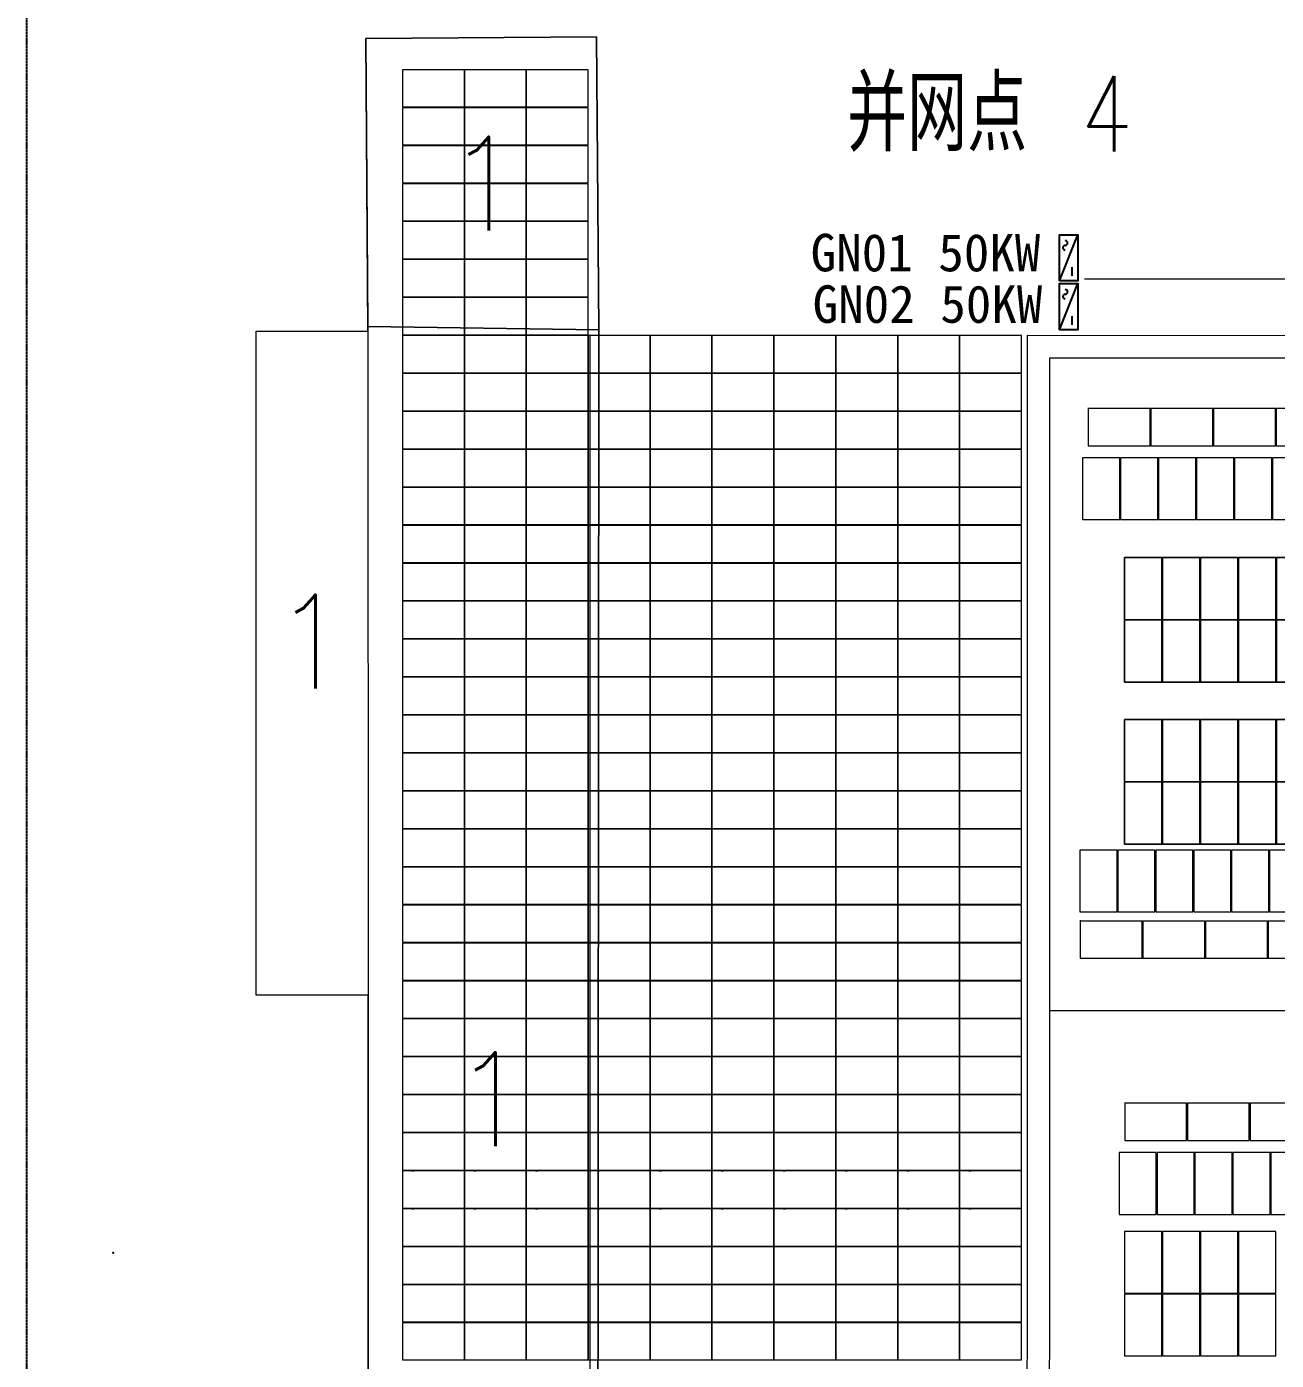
# Model space of a CAD drawing. Header units: millimetres. Extents: x 2511 to 152931, y 805 to 220503.
# Drawn here: x 2511 to 35822, y 72348 to 107894 of the extents above; entities that cross this region are included whole.
import ezdxf
from ezdxf.enums import TextEntityAlignment as Align

# ---------------------------------------------------------------- set-up
doc = ezdxf.new("R2010")
doc.units = ezdxf.units.MM
doc.linetypes.add('CENTERX2', pattern=[4, 2.5, -0.5, 0.5, -0.5])
for name, color, linetype in [('A-DOOR', 51, 'Continuous'), ('E_EQPT', 200, 'Continuous'), ('GCD', 1, 'Continuous'), ('JMD', 6, 'Continuous'), ('JMDOUT', 7, 'Continuous'), ('PUB_TEXT', 7, 'Continuous'), ('汇流箱逆变器', 7, 'Continuous'), ('组串 5.5kw', 7, 'Continuous')]:
    doc.layers.add(name, color=color, linetype=linetype)
doc.styles.add('_HZTXT', font='txt.shx', dxfattribs={"width": 0.8, "bigfont": 'hztxt.shx'})
doc.styles.add('HZ', font='romanS.shx', dxfattribs={"width": 0.8, "bigfont": 'hztxt.shx'})
doc.styles.add('系统图文字', font='tssdeng.shx', dxfattribs={"width": 0.5, "bigfont": 'hztxt.shx'})

# ---------------------------------------------------------------- blocks, each defined once
blk = doc.blocks.new('250W')
at = {"color": 3, "lineweight": 0, "transparency": 33554483}
blk.add_lwpolyline([(123216383, 155379085), (123216383, 155377435), (123217375, 155377435), (123217375, 155379085), (123216383, 155379085)], dxfattribs=at)
blk = doc.blocks.new('zuchuan')
at = {"layer": '组串 5.5kw', "color": 8, "lineweight": 0, "transparency": 33554470}
blk.add_lwpolyline([(123216383, 155379085), (123227495, 155379085), (123227495, 155375765), (123216383, 155375765)], close=True, dxfattribs=at)
at = {"color": 8, "lineweight": 0, "transparency": 33554470}
for p in [(0, 0), (1012, 0), (2024, 0), (3036, 0), (4048, 0), (5060, 0), (6072, 0), (7084, 0), (8096, 0), (9108, 0), (10120, 0), (0, -1670), (1012, -1670), (2024, -1670), (3036, -1670), (4048, -1670), (5060, -1670), (6072, -1670), (7084, -1670), (8096, -1670), (9108, -1670), (10120, -1670)]:
    blk.add_blockref('250W', p, dxfattribs=at)
blk = doc.blocks.new('huiliuxiang')
at = {"layer": 'E_EQPT'}
for p, q in [((3233230, -6063851), (3234480, -6064347)), ((3233366, -6064190), (3233601, -6064190))]:
    blk.add_line(p, q, dxfattribs=at)
blk.add_lwpolyline([(3233230, -6063851), (3234480, -6063851), (3234480, -6064347), (3233230, -6064347)], close=True, dxfattribs=at)
for centre, radius, start, end in [((3234128, -6064003), 63.2, 359.2131, 180.7869), ((3234255, -6064003), 63.6, 180.7812, 359.2188)]:
    blk.add_arc(centre, radius, start, end, dxfattribs=at)

msp = doc.modelspace()

# ---------------------------------------------------------------- linework, layer by layer
at = {"color": 7, "lineweight": 0}
for p, q in [((12777.18, 77397.61), (12834.07, 77397.61)), ((17727.18, 77397.61), (17784.07, 77397.61)), ((27627.18, 77397.61), (27684.07, 77397.61)), ((12777.18, 76385.61), (12834.07, 76385.61)), ((17727.18, 76385.61), (17784.07, 76385.61)), ((27627.18, 76385.61), (27684.07, 76385.61))]:
    msp.add_line(p, q, dxfattribs=at)
at = {"color": 7, "lineweight": 0, "transparency": 33554470}
for p, q in [((14427.18, 77397.61), (14484.07, 77397.61)), ((16077.18, 77397.61), (16134.07, 77397.61)), ((19377.18, 77397.61), (19434.07, 77397.61)), ((21027.18, 77397.61), (21084.07, 77397.61)), ((22677.18, 77397.61), (22734.07, 77397.61)), ((24327.18, 77397.61), (24384.07, 77397.61)), ((24327.18, 77397.61), (24384.07, 77397.61)), ((25977.18, 77397.61), (26034.07, 77397.61)), ((14427.18, 76385.61), (14484.07, 76385.61)), ((16077.18, 76385.61), (16134.07, 76385.61)), ((19377.18, 76385.61), (19434.07, 76385.61)), ((21027.18, 76385.61), (21084.07, 76385.61)), ((22677.18, 76385.61), (22734.07, 76385.61)), ((24327.18, 76385.61), (24384.07, 76385.61)), ((24327.18, 76385.61), (24384.07, 76385.61)), ((25977.18, 76385.61), (26034.07, 76385.61))]:
    msp.add_line(p, q, dxfattribs=at)
at = {"color": 3, "lineweight": 0, "transparency": 33554470}
for points in [[(14179.1, 106745.61), (12529.1, 106745.61), (12529.1, 105753.61), (14179.1, 105753.61), (14179.1, 106745.61)], [(15829.1, 106745.61), (14179.1, 106745.61), (14179.1, 105753.61), (15829.1, 105753.61), (15829.1, 106745.61)], [(17479.1, 106745.61), (15829.1, 106745.61), (15829.1, 105753.61), (17479.1, 105753.61), (17479.1, 106745.61)], [(14179.1, 105733.61), (12529.1, 105733.61), (12529.1, 104741.61), (14179.1, 104741.61), (14179.1, 105733.61)], [(15829.1, 105733.61), (14179.1, 105733.61), (14179.1, 104741.61), (15829.1, 104741.61), (15829.1, 105733.61)], [(17479.1, 105733.61), (15829.1, 105733.61), (15829.1, 104741.61), (17479.1, 104741.61), (17479.1, 105733.61)], [(14179.1, 104721.61), (12529.1, 104721.61), (12529.1, 103729.61), (14179.1, 103729.61), (14179.1, 104721.61)], [(15829.1, 104721.61), (14179.1, 104721.61), (14179.1, 103729.61), (15829.1, 103729.61), (15829.1, 104721.61)], [(17479.1, 104721.61), (15829.1, 104721.61), (15829.1, 103729.61), (17479.1, 103729.61), (17479.1, 104721.61)], [(14179.1, 103709.61), (12529.1, 103709.61), (12529.1, 102717.61), (14179.1, 102717.61), (14179.1, 103709.61)], [(15829.1, 103709.61), (14179.1, 103709.61), (14179.1, 102717.61), (15829.1, 102717.61), (15829.1, 103709.61)], [(17479.1, 103709.61), (15829.1, 103709.61), (15829.1, 102717.61), (17479.1, 102717.61), (17479.1, 103709.61)], [(14179.1, 102697.61), (12529.1, 102697.61), (12529.1, 101705.61), (14179.1, 101705.61), (14179.1, 102697.61)], [(15829.1, 102697.61), (14179.1, 102697.61), (14179.1, 101705.61), (15829.1, 101705.61), (15829.1, 102697.61)], [(17479.1, 102697.61), (15829.1, 102697.61), (15829.1, 101705.61), (17479.1, 101705.61), (17479.1, 102697.61)], [(14179.1, 101685.61), (12529.1, 101685.61), (12529.1, 100693.61), (14179.1, 100693.61), (14179.1, 101685.61)], [(15829.1, 101685.61), (14179.1, 101685.61), (14179.1, 100693.61), (15829.1, 100693.61), (15829.1, 101685.61)], [(17479.1, 101685.61), (15829.1, 101685.61), (15829.1, 100693.61), (17479.1, 100693.61), (17479.1, 101685.61)], [(14179.1, 100673.61), (12529.1, 100673.61), (12529.1, 99681.61), (14179.1, 99681.61), (14179.1, 100673.61)], [(15829.1, 100673.61), (14179.1, 100673.61), (14179.1, 99681.61), (15829.1, 99681.61), (15829.1, 100673.61)], [(17479.1, 100673.61), (15829.1, 100673.61), (15829.1, 99681.61), (17479.1, 99681.61), (17479.1, 100673.61)], [(14179.1, 99661.61), (12529.1, 99661.61), (12529.1, 98669.61), (14179.1, 98669.61), (14179.1, 99661.61)], [(15829.1, 99661.61), (14179.1, 99661.61), (14179.1, 98669.61), (15829.1, 98669.61), (15829.1, 99661.61)], [(17479.1, 99661.61), (15829.1, 99661.61), (15829.1, 98669.61), (17479.1, 98669.61), (17479.1, 99661.61)], [(19129.1, 99661.61), (17479.1, 99661.61), (17479.1, 98669.61), (19129.1, 98669.61), (19129.1, 99661.61)], [(20779.1, 99661.61), (19129.1, 99661.61), (19129.1, 98669.61), (20779.1, 98669.61), (20779.1, 99661.61)], [(22429.1, 99661.61), (20779.1, 99661.61), (20779.1, 98669.61), (22429.1, 98669.61), (22429.1, 99661.61)], [(24079.1, 99661.61), (22429.1, 99661.61), (22429.1, 98669.61), (24079.1, 98669.61), (24079.1, 99661.61)], [(25729.1, 99661.61), (24079.1, 99661.61), (24079.1, 98669.61), (25729.1, 98669.61), (25729.1, 99661.61)], [(27379.1, 99661.61), (25729.1, 99661.61), (25729.1, 98669.61), (27379.1, 98669.61), (27379.1, 99661.61)], [(29029.1, 99661.61), (27379.1, 99661.61), (27379.1, 98669.61), (29029.1, 98669.61), (29029.1, 99661.61)], [(14179.1, 98649.61), (12529.1, 98649.61), (12529.1, 97657.61), (14179.1, 97657.61), (14179.1, 98649.61)], [(15829.1, 98649.61), (14179.1, 98649.61), (14179.1, 97657.61), (15829.1, 97657.61), (15829.1, 98649.61)], [(17479.1, 98649.61), (15829.1, 98649.61), (15829.1, 97657.61), (17479.1, 97657.61), (17479.1, 98649.61)], [(19129.1, 98649.61), (17479.1, 98649.61), (17479.1, 97657.61), (19129.1, 97657.61), (19129.1, 98649.61)], [(20779.1, 98649.61), (19129.1, 98649.61), (19129.1, 97657.61), (20779.1, 97657.61), (20779.1, 98649.61)], [(22429.1, 98649.61), (20779.1, 98649.61), (20779.1, 97657.61), (22429.1, 97657.61), (22429.1, 98649.61)], [(24079.1, 98649.61), (22429.1, 98649.61), (22429.1, 97657.61), (24079.1, 97657.61), (24079.1, 98649.61)], [(25729.1, 98649.61), (24079.1, 98649.61), (24079.1, 97657.61), (25729.1, 97657.61), (25729.1, 98649.61)], [(27379.1, 98649.61), (25729.1, 98649.61), (25729.1, 97657.61), (27379.1, 97657.61), (27379.1, 98649.61)], [(29029.1, 98649.61), (27379.1, 98649.61), (27379.1, 97657.61), (29029.1, 97657.61), (29029.1, 98649.61)], [(14179.1, 97637.61), (12529.1, 97637.61), (12529.1, 96645.61), (14179.1, 96645.61), (14179.1, 97637.61)], [(15829.1, 97637.61), (14179.1, 97637.61), (14179.1, 96645.61), (15829.1, 96645.61), (15829.1, 97637.61)], [(17479.1, 97637.61), (15829.1, 97637.61), (15829.1, 96645.61), (17479.1, 96645.61), (17479.1, 97637.61)], [(19129.1, 97637.61), (17479.1, 97637.61), (17479.1, 96645.61), (19129.1, 96645.61), (19129.1, 97637.61)], [(20779.1, 97637.61), (19129.1, 97637.61), (19129.1, 96645.61), (20779.1, 96645.61), (20779.1, 97637.61)], [(22429.1, 97637.61), (20779.1, 97637.61), (20779.1, 96645.61), (22429.1, 96645.61), (22429.1, 97637.61)], [(24079.1, 97637.61), (22429.1, 97637.61), (22429.1, 96645.61), (24079.1, 96645.61), (24079.1, 97637.61)], [(25729.1, 97637.61), (24079.1, 97637.61), (24079.1, 96645.61), (25729.1, 96645.61), (25729.1, 97637.61)], [(27379.1, 97637.61), (25729.1, 97637.61), (25729.1, 96645.61), (27379.1, 96645.61), (27379.1, 97637.61)], [(29029.1, 97637.61), (27379.1, 97637.61), (27379.1, 96645.61), (29029.1, 96645.61), (29029.1, 97637.61)], [(30808.7, 96725.88), (32458.7, 96725.88), (32458.7, 97717.88), (30808.7, 97717.88), (30808.7, 96725.88)], [(32478.7, 96725.88), (34128.7, 96725.88), (34128.7, 97717.88), (32478.7, 97717.88), (32478.7, 96725.88)], [(34148.7, 96725.88), (35798.7, 96725.88), (35798.7, 97717.88), (34148.7, 97717.88), (34148.7, 96725.88)], [(35818.7, 96725.88), (37468.7, 96725.88), (37468.7, 97717.88), (35818.7, 97717.88), (35818.7, 96725.88)], [(14179.1, 96625.61), (12529.1, 96625.61), (12529.1, 95633.61), (14179.1, 95633.61), (14179.1, 96625.61)], [(15829.1, 96625.61), (14179.1, 96625.61), (14179.1, 95633.61), (15829.1, 95633.61), (15829.1, 96625.61)], [(17479.1, 96625.61), (15829.1, 96625.61), (15829.1, 95633.61), (17479.1, 95633.61), (17479.1, 96625.61)], [(19129.1, 96625.61), (17479.1, 96625.61), (17479.1, 95633.61), (19129.1, 95633.61), (19129.1, 96625.61)], [(20779.1, 96625.61), (19129.1, 96625.61), (19129.1, 95633.61), (20779.1, 95633.61), (20779.1, 96625.61)], [(22429.1, 96625.61), (20779.1, 96625.61), (20779.1, 95633.61), (22429.1, 95633.61), (22429.1, 96625.61)], [(24079.1, 96625.61), (22429.1, 96625.61), (22429.1, 95633.61), (24079.1, 95633.61), (24079.1, 96625.61)], [(25729.1, 96625.61), (24079.1, 96625.61), (24079.1, 95633.61), (25729.1, 95633.61), (25729.1, 96625.61)], [(27379.1, 96625.61), (25729.1, 96625.61), (25729.1, 95633.61), (27379.1, 95633.61), (27379.1, 96625.61)], [(29029.1, 96625.61), (27379.1, 96625.61), (27379.1, 95633.61), (29029.1, 95633.61), (29029.1, 96625.61)], [(30657.51, 96406.1), (30657.51, 94756.1), (31649.51, 94756.1), (31649.51, 96406.1), (30657.51, 96406.1)], [(31669.51, 96406.1), (31669.51, 94756.1), (32661.51, 94756.1), (32661.51, 96406.1), (31669.51, 96406.1)], [(32681.51, 96406.1), (32681.51, 94756.1), (33673.51, 94756.1), (33673.51, 96406.1), (32681.51, 96406.1)], [(33693.51, 96406.1), (33693.51, 94756.1), (34685.51, 94756.1), (34685.51, 96406.1), (33693.51, 96406.1)], [(34705.51, 96406.1), (34705.51, 94756.1), (35697.51, 94756.1), (35697.51, 96406.1), (34705.51, 96406.1)], [(35717.51, 96406.1), (35717.51, 94756.1), (36709.51, 94756.1), (36709.51, 96406.1), (35717.51, 96406.1)], [(14179.1, 95613.61), (12529.1, 95613.61), (12529.1, 94621.61), (14179.1, 94621.61), (14179.1, 95613.61)], [(15829.1, 95613.61), (14179.1, 95613.61), (14179.1, 94621.61), (15829.1, 94621.61), (15829.1, 95613.61)], [(17479.1, 95613.61), (15829.1, 95613.61), (15829.1, 94621.61), (17479.1, 94621.61), (17479.1, 95613.61)], [(19129.1, 95613.61), (17479.1, 95613.61), (17479.1, 94621.61), (19129.1, 94621.61), (19129.1, 95613.61)], [(20779.1, 95613.61), (19129.1, 95613.61), (19129.1, 94621.61), (20779.1, 94621.61), (20779.1, 95613.61)], [(22429.1, 95613.61), (20779.1, 95613.61), (20779.1, 94621.61), (22429.1, 94621.61), (22429.1, 95613.61)], [(24079.1, 95613.61), (22429.1, 95613.61), (22429.1, 94621.61), (24079.1, 94621.61), (24079.1, 95613.61)], [(25729.1, 95613.61), (24079.1, 95613.61), (24079.1, 94621.61), (25729.1, 94621.61), (25729.1, 95613.61)], [(27379.1, 95613.61), (25729.1, 95613.61), (25729.1, 94621.61), (27379.1, 94621.61), (27379.1, 95613.61)], [(29029.1, 95613.61), (27379.1, 95613.61), (27379.1, 94621.61), (29029.1, 94621.61), (29029.1, 95613.61)], [(14179.1, 94601.61), (12529.1, 94601.61), (12529.1, 93609.61), (14179.1, 93609.61), (14179.1, 94601.61)], [(15829.1, 94601.61), (14179.1, 94601.61), (14179.1, 93609.61), (15829.1, 93609.61), (15829.1, 94601.61)], [(17479.1, 94601.61), (15829.1, 94601.61), (15829.1, 93609.61), (17479.1, 93609.61), (17479.1, 94601.61)], [(19129.1, 94601.61), (17479.1, 94601.61), (17479.1, 93609.61), (19129.1, 93609.61), (19129.1, 94601.61)], [(20779.1, 94601.61), (19129.1, 94601.61), (19129.1, 93609.61), (20779.1, 93609.61), (20779.1, 94601.61)], [(22429.1, 94601.61), (20779.1, 94601.61), (20779.1, 93609.61), (22429.1, 93609.61), (22429.1, 94601.61)], [(24079.1, 94601.61), (22429.1, 94601.61), (22429.1, 93609.61), (24079.1, 93609.61), (24079.1, 94601.61)], [(25729.1, 94601.61), (24079.1, 94601.61), (24079.1, 93609.61), (25729.1, 93609.61), (25729.1, 94601.61)], [(27379.1, 94601.61), (25729.1, 94601.61), (25729.1, 93609.61), (27379.1, 93609.61), (27379.1, 94601.61)], [(29029.1, 94601.61), (27379.1, 94601.61), (27379.1, 93609.61), (29029.1, 93609.61), (29029.1, 94601.61)], [(14179.1, 93589.61), (12529.1, 93589.61), (12529.1, 92597.61), (14179.1, 92597.61), (14179.1, 93589.61)], [(15829.1, 93589.61), (14179.1, 93589.61), (14179.1, 92597.61), (15829.1, 92597.61), (15829.1, 93589.61)], [(17479.1, 93589.61), (15829.1, 93589.61), (15829.1, 92597.61), (17479.1, 92597.61), (17479.1, 93589.61)], [(19129.1, 93589.61), (17479.1, 93589.61), (17479.1, 92597.61), (19129.1, 92597.61), (19129.1, 93589.61)], [(20779.1, 93589.61), (19129.1, 93589.61), (19129.1, 92597.61), (20779.1, 92597.61), (20779.1, 93589.61)], [(22429.1, 93589.61), (20779.1, 93589.61), (20779.1, 92597.61), (22429.1, 92597.61), (22429.1, 93589.61)], [(24079.1, 93589.61), (22429.1, 93589.61), (22429.1, 92597.61), (24079.1, 92597.61), (24079.1, 93589.61)], [(25729.1, 93589.61), (24079.1, 93589.61), (24079.1, 92597.61), (25729.1, 92597.61), (25729.1, 93589.61)], [(27379.1, 93589.61), (25729.1, 93589.61), (25729.1, 92597.61), (27379.1, 92597.61), (27379.1, 93589.61)], [(29029.1, 93589.61), (27379.1, 93589.61), (27379.1, 92597.61), (29029.1, 92597.61), (29029.1, 93589.61)], [(14179.1, 92577.61), (12529.1, 92577.61), (12529.1, 91585.61), (14179.1, 91585.61), (14179.1, 92577.61)], [(15829.1, 92577.61), (14179.1, 92577.61), (14179.1, 91585.61), (15829.1, 91585.61), (15829.1, 92577.61)], [(17479.1, 92577.61), (15829.1, 92577.61), (15829.1, 91585.61), (17479.1, 91585.61), (17479.1, 92577.61)], [(19129.1, 92577.61), (17479.1, 92577.61), (17479.1, 91585.61), (19129.1, 91585.61), (19129.1, 92577.61)], [(20779.1, 92577.61), (19129.1, 92577.61), (19129.1, 91585.61), (20779.1, 91585.61), (20779.1, 92577.61)], [(22429.1, 92577.61), (20779.1, 92577.61), (20779.1, 91585.61), (22429.1, 91585.61), (22429.1, 92577.61)], [(24079.1, 92577.61), (22429.1, 92577.61), (22429.1, 91585.61), (24079.1, 91585.61), (24079.1, 92577.61)], [(25729.1, 92577.61), (24079.1, 92577.61), (24079.1, 91585.61), (25729.1, 91585.61), (25729.1, 92577.61)], [(27379.1, 92577.61), (25729.1, 92577.61), (25729.1, 91585.61), (27379.1, 91585.61), (27379.1, 92577.61)], [(29029.1, 92577.61), (27379.1, 92577.61), (27379.1, 91585.61), (29029.1, 91585.61), (29029.1, 92577.61)], [(14179.1, 91565.61), (12529.1, 91565.61), (12529.1, 90573.61), (14179.1, 90573.61), (14179.1, 91565.61)], [(15829.1, 91565.61), (14179.1, 91565.61), (14179.1, 90573.61), (15829.1, 90573.61), (15829.1, 91565.61)], [(17479.1, 91565.61), (15829.1, 91565.61), (15829.1, 90573.61), (17479.1, 90573.61), (17479.1, 91565.61)], [(19129.1, 91565.61), (17479.1, 91565.61), (17479.1, 90573.61), (19129.1, 90573.61), (19129.1, 91565.61)], [(20779.1, 91565.61), (19129.1, 91565.61), (19129.1, 90573.61), (20779.1, 90573.61), (20779.1, 91565.61)], [(22429.1, 91565.61), (20779.1, 91565.61), (20779.1, 90573.61), (22429.1, 90573.61), (22429.1, 91565.61)], [(24079.1, 91565.61), (22429.1, 91565.61), (22429.1, 90573.61), (24079.1, 90573.61), (24079.1, 91565.61)], [(25729.1, 91565.61), (24079.1, 91565.61), (24079.1, 90573.61), (25729.1, 90573.61), (25729.1, 91565.61)], [(27379.1, 91565.61), (25729.1, 91565.61), (25729.1, 90573.61), (27379.1, 90573.61), (27379.1, 91565.61)], [(29029.1, 91565.61), (27379.1, 91565.61), (27379.1, 90573.61), (29029.1, 90573.61), (29029.1, 91565.61)], [(14179.1, 90553.61), (12529.1, 90553.61), (12529.1, 89561.61), (14179.1, 89561.61), (14179.1, 90553.61)], [(15829.1, 90553.61), (14179.1, 90553.61), (14179.1, 89561.61), (15829.1, 89561.61), (15829.1, 90553.61)], [(17479.1, 90553.61), (15829.1, 90553.61), (15829.1, 89561.61), (17479.1, 89561.61), (17479.1, 90553.61)], [(19129.1, 90553.61), (17479.1, 90553.61), (17479.1, 89561.61), (19129.1, 89561.61), (19129.1, 90553.61)], [(20779.1, 90553.61), (19129.1, 90553.61), (19129.1, 89561.61), (20779.1, 89561.61), (20779.1, 90553.61)], [(22429.1, 90553.61), (20779.1, 90553.61), (20779.1, 89561.61), (22429.1, 89561.61), (22429.1, 90553.61)], [(24079.1, 90553.61), (22429.1, 90553.61), (22429.1, 89561.61), (24079.1, 89561.61), (24079.1, 90553.61)], [(25729.1, 90553.61), (24079.1, 90553.61), (24079.1, 89561.61), (25729.1, 89561.61), (25729.1, 90553.61)], [(27379.1, 90553.61), (25729.1, 90553.61), (25729.1, 89561.61), (27379.1, 89561.61), (27379.1, 90553.61)], [(29029.1, 90553.61), (27379.1, 90553.61), (27379.1, 89561.61), (29029.1, 89561.61), (29029.1, 90553.61)], [(14179.1, 89541.61), (12529.1, 89541.61), (12529.1, 88549.61), (14179.1, 88549.61), (14179.1, 89541.61)], [(15829.1, 89541.61), (14179.1, 89541.61), (14179.1, 88549.61), (15829.1, 88549.61), (15829.1, 89541.61)], [(17479.1, 89541.61), (15829.1, 89541.61), (15829.1, 88549.61), (17479.1, 88549.61), (17479.1, 89541.61)], [(19129.1, 89541.61), (17479.1, 89541.61), (17479.1, 88549.61), (19129.1, 88549.61), (19129.1, 89541.61)], [(20779.1, 89541.61), (19129.1, 89541.61), (19129.1, 88549.61), (20779.1, 88549.61), (20779.1, 89541.61)], [(22429.1, 89541.61), (20779.1, 89541.61), (20779.1, 88549.61), (22429.1, 88549.61), (22429.1, 89541.61)], [(24079.1, 89541.61), (22429.1, 89541.61), (22429.1, 88549.61), (24079.1, 88549.61), (24079.1, 89541.61)], [(25729.1, 89541.61), (24079.1, 89541.61), (24079.1, 88549.61), (25729.1, 88549.61), (25729.1, 89541.61)], [(27379.1, 89541.61), (25729.1, 89541.61), (25729.1, 88549.61), (27379.1, 88549.61), (27379.1, 89541.61)], [(29029.1, 89541.61), (27379.1, 89541.61), (27379.1, 88549.61), (29029.1, 88549.61), (29029.1, 89541.61)], [(14179.1, 88529.61), (12529.1, 88529.61), (12529.1, 87537.61), (14179.1, 87537.61), (14179.1, 88529.61)], [(15829.1, 88529.61), (14179.1, 88529.61), (14179.1, 87537.61), (15829.1, 87537.61), (15829.1, 88529.61)], [(17479.1, 88529.61), (15829.1, 88529.61), (15829.1, 87537.61), (17479.1, 87537.61), (17479.1, 88529.61)], [(19129.1, 88529.61), (17479.1, 88529.61), (17479.1, 87537.61), (19129.1, 87537.61), (19129.1, 88529.61)], [(20779.1, 88529.61), (19129.1, 88529.61), (19129.1, 87537.61), (20779.1, 87537.61), (20779.1, 88529.61)], [(22429.1, 88529.61), (20779.1, 88529.61), (20779.1, 87537.61), (22429.1, 87537.61), (22429.1, 88529.61)], [(24079.1, 88529.61), (22429.1, 88529.61), (22429.1, 87537.61), (24079.1, 87537.61), (24079.1, 88529.61)], [(25729.1, 88529.61), (24079.1, 88529.61), (24079.1, 87537.61), (25729.1, 87537.61), (25729.1, 88529.61)], [(27379.1, 88529.61), (25729.1, 88529.61), (25729.1, 87537.61), (27379.1, 87537.61), (27379.1, 88529.61)], [(29029.1, 88529.61), (27379.1, 88529.61), (27379.1, 87537.61), (29029.1, 87537.61), (29029.1, 88529.61)], [(14179.1, 87517.61), (12529.1, 87517.61), (12529.1, 86525.61), (14179.1, 86525.61), (14179.1, 87517.61)], [(15829.1, 87517.61), (14179.1, 87517.61), (14179.1, 86525.61), (15829.1, 86525.61), (15829.1, 87517.61)], [(17479.1, 87517.61), (15829.1, 87517.61), (15829.1, 86525.61), (17479.1, 86525.61), (17479.1, 87517.61)], [(19129.1, 87517.61), (17479.1, 87517.61), (17479.1, 86525.61), (19129.1, 86525.61), (19129.1, 87517.61)], [(20779.1, 87517.61), (19129.1, 87517.61), (19129.1, 86525.61), (20779.1, 86525.61), (20779.1, 87517.61)], [(22429.1, 87517.61), (20779.1, 87517.61), (20779.1, 86525.61), (22429.1, 86525.61), (22429.1, 87517.61)], [(24079.1, 87517.61), (22429.1, 87517.61), (22429.1, 86525.61), (24079.1, 86525.61), (24079.1, 87517.61)], [(25729.1, 87517.61), (24079.1, 87517.61), (24079.1, 86525.61), (25729.1, 86525.61), (25729.1, 87517.61)], [(27379.1, 87517.61), (25729.1, 87517.61), (25729.1, 86525.61), (27379.1, 86525.61), (27379.1, 87517.61)], [(29029.1, 87517.61), (27379.1, 87517.61), (27379.1, 86525.61), (29029.1, 86525.61), (29029.1, 87517.61)], [(14179.1, 86505.61), (12529.1, 86505.61), (12529.1, 85513.61), (14179.1, 85513.61), (14179.1, 86505.61)], [(15829.1, 86505.61), (14179.1, 86505.61), (14179.1, 85513.61), (15829.1, 85513.61), (15829.1, 86505.61)], [(17479.1, 86505.61), (15829.1, 86505.61), (15829.1, 85513.61), (17479.1, 85513.61), (17479.1, 86505.61)], [(19129.1, 86505.61), (17479.1, 86505.61), (17479.1, 85513.61), (19129.1, 85513.61), (19129.1, 86505.61)], [(20779.1, 86505.61), (19129.1, 86505.61), (19129.1, 85513.61), (20779.1, 85513.61), (20779.1, 86505.61)], [(22429.1, 86505.61), (20779.1, 86505.61), (20779.1, 85513.61), (22429.1, 85513.61), (22429.1, 86505.61)], [(24079.1, 86505.61), (22429.1, 86505.61), (22429.1, 85513.61), (24079.1, 85513.61), (24079.1, 86505.61)], [(25729.1, 86505.61), (24079.1, 86505.61), (24079.1, 85513.61), (25729.1, 85513.61), (25729.1, 86505.61)], [(27379.1, 86505.61), (25729.1, 86505.61), (25729.1, 85513.61), (27379.1, 85513.61), (27379.1, 86505.61)], [(29029.1, 86505.61), (27379.1, 86505.61), (27379.1, 85513.61), (29029.1, 85513.61), (29029.1, 86505.61)], [(30582.71, 85948.11), (30582.71, 84298.11), (31574.71, 84298.11), (31574.71, 85948.11), (30582.71, 85948.11)], [(31594.71, 85948.11), (31594.71, 84298.11), (32586.71, 84298.11), (32586.71, 85948.11), (31594.71, 85948.11)], [(32606.71, 85948.11), (32606.71, 84298.11), (33598.71, 84298.11), (33598.71, 85948.11), (32606.71, 85948.11)], [(33618.71, 85948.11), (33618.71, 84298.11), (34610.71, 84298.11), (34610.71, 85948.11), (33618.71, 85948.11)], [(34630.71, 85948.11), (34630.71, 84298.11), (35622.71, 84298.11), (35622.71, 85948.11), (34630.71, 85948.11)], [(35642.71, 85948.11), (35642.71, 84298.11), (36634.71, 84298.11), (36634.71, 85948.11), (35642.71, 85948.11)], [(14179.1, 85493.61), (12529.1, 85493.61), (12529.1, 84501.61), (14179.1, 84501.61), (14179.1, 85493.61)], [(15829.1, 85493.61), (14179.1, 85493.61), (14179.1, 84501.61), (15829.1, 84501.61), (15829.1, 85493.61)], [(17479.1, 85493.61), (15829.1, 85493.61), (15829.1, 84501.61), (17479.1, 84501.61), (17479.1, 85493.61)], [(19129.1, 85493.61), (17479.1, 85493.61), (17479.1, 84501.61), (19129.1, 84501.61), (19129.1, 85493.61)], [(20779.1, 85493.61), (19129.1, 85493.61), (19129.1, 84501.61), (20779.1, 84501.61), (20779.1, 85493.61)], [(22429.1, 85493.61), (20779.1, 85493.61), (20779.1, 84501.61), (22429.1, 84501.61), (22429.1, 85493.61)], [(24079.1, 85493.61), (22429.1, 85493.61), (22429.1, 84501.61), (24079.1, 84501.61), (24079.1, 85493.61)], [(25729.1, 85493.61), (24079.1, 85493.61), (24079.1, 84501.61), (25729.1, 84501.61), (25729.1, 85493.61)], [(27379.1, 85493.61), (25729.1, 85493.61), (25729.1, 84501.61), (27379.1, 84501.61), (27379.1, 85493.61)], [(29029.1, 85493.61), (27379.1, 85493.61), (27379.1, 84501.61), (29029.1, 84501.61), (29029.1, 85493.61)], [(14179.1, 84481.61), (12529.1, 84481.61), (12529.1, 83489.61), (14179.1, 83489.61), (14179.1, 84481.61)], [(15829.1, 84481.61), (14179.1, 84481.61), (14179.1, 83489.61), (15829.1, 83489.61), (15829.1, 84481.61)], [(17479.1, 84481.61), (15829.1, 84481.61), (15829.1, 83489.61), (17479.1, 83489.61), (17479.1, 84481.61)], [(19129.1, 84481.61), (17479.1, 84481.61), (17479.1, 83489.61), (19129.1, 83489.61), (19129.1, 84481.61)], [(20779.1, 84481.61), (19129.1, 84481.61), (19129.1, 83489.61), (20779.1, 83489.61), (20779.1, 84481.61)], [(22429.1, 84481.61), (20779.1, 84481.61), (20779.1, 83489.61), (22429.1, 83489.61), (22429.1, 84481.61)], [(24079.1, 84481.61), (22429.1, 84481.61), (22429.1, 83489.61), (24079.1, 83489.61), (24079.1, 84481.61)], [(25729.1, 84481.61), (24079.1, 84481.61), (24079.1, 83489.61), (25729.1, 83489.61), (25729.1, 84481.61)], [(27379.1, 84481.61), (25729.1, 84481.61), (25729.1, 83489.61), (27379.1, 83489.61), (27379.1, 84481.61)], [(29029.1, 84481.61), (27379.1, 84481.61), (27379.1, 83489.61), (29029.1, 83489.61), (29029.1, 84481.61)], [(30595.99, 83063.22), (32245.99, 83063.22), (32245.99, 84055.22), (30595.99, 84055.22), (30595.99, 83063.22)], [(32265.99, 83063.22), (33915.99, 83063.22), (33915.99, 84055.22), (32265.99, 84055.22), (32265.99, 83063.22)], [(33935.99, 83063.22), (35585.99, 83063.22), (35585.99, 84055.22), (33935.99, 84055.22), (33935.99, 83063.22)], [(35605.99, 83063.22), (37255.99, 83063.22), (37255.99, 84055.22), (35605.99, 84055.22), (35605.99, 83063.22)], [(14179.1, 83469.61), (12529.1, 83469.61), (12529.1, 82477.61), (14179.1, 82477.61), (14179.1, 83469.61)], [(15829.1, 83469.61), (14179.1, 83469.61), (14179.1, 82477.61), (15829.1, 82477.61), (15829.1, 83469.61)], [(17479.1, 83469.61), (15829.1, 83469.61), (15829.1, 82477.61), (17479.1, 82477.61), (17479.1, 83469.61)], [(19129.1, 83469.61), (17479.1, 83469.61), (17479.1, 82477.61), (19129.1, 82477.61), (19129.1, 83469.61)], [(20779.1, 83469.61), (19129.1, 83469.61), (19129.1, 82477.61), (20779.1, 82477.61), (20779.1, 83469.61)], [(22429.1, 83469.61), (20779.1, 83469.61), (20779.1, 82477.61), (22429.1, 82477.61), (22429.1, 83469.61)], [(24079.1, 83469.61), (22429.1, 83469.61), (22429.1, 82477.61), (24079.1, 82477.61), (24079.1, 83469.61)], [(25729.1, 83469.61), (24079.1, 83469.61), (24079.1, 82477.61), (25729.1, 82477.61), (25729.1, 83469.61)], [(27379.1, 83469.61), (25729.1, 83469.61), (25729.1, 82477.61), (27379.1, 82477.61), (27379.1, 83469.61)], [(29029.1, 83469.61), (27379.1, 83469.61), (27379.1, 82477.61), (29029.1, 82477.61), (29029.1, 83469.61)], [(14179.1, 82457.61), (12529.1, 82457.61), (12529.1, 81465.61), (14179.1, 81465.61), (14179.1, 82457.61)], [(15829.1, 82457.61), (14179.1, 82457.61), (14179.1, 81465.61), (15829.1, 81465.61), (15829.1, 82457.61)], [(17479.1, 82457.61), (15829.1, 82457.61), (15829.1, 81465.61), (17479.1, 81465.61), (17479.1, 82457.61)], [(19129.1, 82457.61), (17479.1, 82457.61), (17479.1, 81465.61), (19129.1, 81465.61), (19129.1, 82457.61)], [(20779.1, 82457.61), (19129.1, 82457.61), (19129.1, 81465.61), (20779.1, 81465.61), (20779.1, 82457.61)], [(22429.1, 82457.61), (20779.1, 82457.61), (20779.1, 81465.61), (22429.1, 81465.61), (22429.1, 82457.61)], [(24079.1, 82457.61), (22429.1, 82457.61), (22429.1, 81465.61), (24079.1, 81465.61), (24079.1, 82457.61)], [(25729.1, 82457.61), (24079.1, 82457.61), (24079.1, 81465.61), (25729.1, 81465.61), (25729.1, 82457.61)], [(27379.1, 82457.61), (25729.1, 82457.61), (25729.1, 81465.61), (27379.1, 81465.61), (27379.1, 82457.61)], [(29029.1, 82457.61), (27379.1, 82457.61), (27379.1, 81465.61), (29029.1, 81465.61), (29029.1, 82457.61)], [(14179.1, 81445.61), (12529.1, 81445.61), (12529.1, 80453.61), (14179.1, 80453.61), (14179.1, 81445.61)], [(15829.1, 81445.61), (14179.1, 81445.61), (14179.1, 80453.61), (15829.1, 80453.61), (15829.1, 81445.61)], [(17479.1, 81445.61), (15829.1, 81445.61), (15829.1, 80453.61), (17479.1, 80453.61), (17479.1, 81445.61)], [(19129.1, 81445.61), (17479.1, 81445.61), (17479.1, 80453.61), (19129.1, 80453.61), (19129.1, 81445.61)], [(20779.1, 81445.61), (19129.1, 81445.61), (19129.1, 80453.61), (20779.1, 80453.61), (20779.1, 81445.61)], [(22429.1, 81445.61), (20779.1, 81445.61), (20779.1, 80453.61), (22429.1, 80453.61), (22429.1, 81445.61)], [(24079.1, 81445.61), (22429.1, 81445.61), (22429.1, 80453.61), (24079.1, 80453.61), (24079.1, 81445.61)], [(25729.1, 81445.61), (24079.1, 81445.61), (24079.1, 80453.61), (25729.1, 80453.61), (25729.1, 81445.61)], [(27379.1, 81445.61), (25729.1, 81445.61), (25729.1, 80453.61), (27379.1, 80453.61), (27379.1, 81445.61)], [(29029.1, 81445.61), (27379.1, 81445.61), (27379.1, 80453.61), (29029.1, 80453.61), (29029.1, 81445.61)], [(14179.1, 80433.61), (12529.1, 80433.61), (12529.1, 79441.61), (14179.1, 79441.61), (14179.1, 80433.61)], [(15829.1, 80433.61), (14179.1, 80433.61), (14179.1, 79441.61), (15829.1, 79441.61), (15829.1, 80433.61)], [(17479.1, 80433.61), (15829.1, 80433.61), (15829.1, 79441.61), (17479.1, 79441.61), (17479.1, 80433.61)], [(19129.1, 80433.61), (17479.1, 80433.61), (17479.1, 79441.61), (19129.1, 79441.61), (19129.1, 80433.61)], [(20779.1, 80433.61), (19129.1, 80433.61), (19129.1, 79441.61), (20779.1, 79441.61), (20779.1, 80433.61)], [(22429.1, 80433.61), (20779.1, 80433.61), (20779.1, 79441.61), (22429.1, 79441.61), (22429.1, 80433.61)], [(24079.1, 80433.61), (22429.1, 80433.61), (22429.1, 79441.61), (24079.1, 79441.61), (24079.1, 80433.61)], [(25729.1, 80433.61), (24079.1, 80433.61), (24079.1, 79441.61), (25729.1, 79441.61), (25729.1, 80433.61)], [(27379.1, 80433.61), (25729.1, 80433.61), (25729.1, 79441.61), (27379.1, 79441.61), (27379.1, 80433.61)], [(29029.1, 80433.61), (27379.1, 80433.61), (27379.1, 79441.61), (29029.1, 79441.61), (29029.1, 80433.61)], [(14179.1, 79421.61), (12529.1, 79421.61), (12529.1, 78429.61), (14179.1, 78429.61), (14179.1, 79421.61)], [(15829.1, 79421.61), (14179.1, 79421.61), (14179.1, 78429.61), (15829.1, 78429.61), (15829.1, 79421.61)], [(17479.1, 79421.61), (15829.1, 79421.61), (15829.1, 78429.61), (17479.1, 78429.61), (17479.1, 79421.61)], [(19129.1, 79421.61), (17479.1, 79421.61), (17479.1, 78429.61), (19129.1, 78429.61), (19129.1, 79421.61)], [(20779.1, 79421.61), (19129.1, 79421.61), (19129.1, 78429.61), (20779.1, 78429.61), (20779.1, 79421.61)], [(22429.1, 79421.61), (20779.1, 79421.61), (20779.1, 78429.61), (22429.1, 78429.61), (22429.1, 79421.61)], [(24079.1, 79421.61), (22429.1, 79421.61), (22429.1, 78429.61), (24079.1, 78429.61), (24079.1, 79421.61)], [(25729.1, 79421.61), (24079.1, 79421.61), (24079.1, 78429.61), (25729.1, 78429.61), (25729.1, 79421.61)], [(27379.1, 79421.61), (25729.1, 79421.61), (25729.1, 78429.61), (27379.1, 78429.61), (27379.1, 79421.61)], [(29029.1, 79421.61), (27379.1, 79421.61), (27379.1, 78429.61), (29029.1, 78429.61), (29029.1, 79421.61)], [(31780.11, 78206.12), (33430.11, 78206.12), (33430.11, 79198.12), (31780.11, 79198.12), (31780.11, 78206.12)], [(33450.11, 78206.12), (35100.11, 78206.12), (35100.11, 79198.12), (33450.11, 79198.12), (33450.11, 78206.12)], [(35120.11, 78206.12), (36770.11, 78206.12), (36770.11, 79198.12), (35120.11, 79198.12), (35120.11, 78206.12)], [(14179.1, 78409.61), (12529.1, 78409.61), (12529.1, 77417.61), (14179.1, 77417.61), (14179.1, 78409.61)], [(15829.1, 78409.61), (14179.1, 78409.61), (14179.1, 77417.61), (15829.1, 77417.61), (15829.1, 78409.61)], [(17479.1, 78409.61), (15829.1, 78409.61), (15829.1, 77417.61), (17479.1, 77417.61), (17479.1, 78409.61)], [(19129.1, 78409.61), (17479.1, 78409.61), (17479.1, 77417.61), (19129.1, 77417.61), (19129.1, 78409.61)], [(20779.1, 78409.61), (19129.1, 78409.61), (19129.1, 77417.61), (20779.1, 77417.61), (20779.1, 78409.61)], [(22429.1, 78409.61), (20779.1, 78409.61), (20779.1, 77417.61), (22429.1, 77417.61), (22429.1, 78409.61)], [(24079.1, 78409.61), (22429.1, 78409.61), (22429.1, 77417.61), (24079.1, 77417.61), (24079.1, 78409.61)], [(25729.1, 78409.61), (24079.1, 78409.61), (24079.1, 77417.61), (25729.1, 77417.61), (25729.1, 78409.61)], [(27379.1, 78409.61), (25729.1, 78409.61), (25729.1, 77417.61), (27379.1, 77417.61), (27379.1, 78409.61)], [(29029.1, 78409.61), (27379.1, 78409.61), (27379.1, 77417.61), (29029.1, 77417.61), (29029.1, 78409.61)], [(31628.92, 77886.34), (31628.92, 76236.34), (32620.92, 76236.34), (32620.92, 77886.34), (31628.92, 77886.34)], [(32640.92, 77886.34), (32640.92, 76236.34), (33632.92, 76236.34), (33632.92, 77886.34), (32640.92, 77886.34)], [(33652.92, 77886.34), (33652.92, 76236.34), (34644.92, 76236.34), (34644.92, 77886.34), (33652.92, 77886.34)], [(34664.92, 77886.34), (34664.92, 76236.34), (35656.92, 76236.34), (35656.92, 77886.34), (34664.92, 77886.34)], [(35676.92, 77886.34), (35676.92, 76236.34), (36668.92, 76236.34), (36668.92, 77886.34), (35676.92, 77886.34)], [(14179.1, 77397.61), (12529.1, 77397.61), (12529.1, 76405.61), (14179.1, 76405.61), (14179.1, 77397.61)], [(15829.1, 77397.61), (14179.1, 77397.61), (14179.1, 76405.61), (15829.1, 76405.61), (15829.1, 77397.61)], [(17479.1, 77397.61), (15829.1, 77397.61), (15829.1, 76405.61), (17479.1, 76405.61), (17479.1, 77397.61)], [(19129.1, 77397.61), (17479.1, 77397.61), (17479.1, 76405.61), (19129.1, 76405.61), (19129.1, 77397.61)], [(20779.1, 77397.61), (19129.1, 77397.61), (19129.1, 76405.61), (20779.1, 76405.61), (20779.1, 77397.61)], [(22429.1, 77397.61), (20779.1, 77397.61), (20779.1, 76405.61), (22429.1, 76405.61), (22429.1, 77397.61)], [(24079.1, 77397.61), (22429.1, 77397.61), (22429.1, 76405.61), (24079.1, 76405.61), (24079.1, 77397.61)], [(25729.1, 77397.61), (24079.1, 77397.61), (24079.1, 76405.61), (25729.1, 76405.61), (25729.1, 77397.61)], [(27379.1, 77397.61), (25729.1, 77397.61), (25729.1, 76405.61), (27379.1, 76405.61), (27379.1, 77397.61)], [(29029.1, 77397.61), (27379.1, 77397.61), (27379.1, 76405.61), (29029.1, 76405.61), (29029.1, 77397.61)], [(14179.1, 76385.61), (12529.1, 76385.61), (12529.1, 75393.61), (14179.1, 75393.61), (14179.1, 76385.61)], [(15829.1, 76385.61), (14179.1, 76385.61), (14179.1, 75393.61), (15829.1, 75393.61), (15829.1, 76385.61)], [(17479.1, 76385.61), (15829.1, 76385.61), (15829.1, 75393.61), (17479.1, 75393.61), (17479.1, 76385.61)], [(19129.1, 76385.61), (17479.1, 76385.61), (17479.1, 75393.61), (19129.1, 75393.61), (19129.1, 76385.61)], [(20779.1, 76385.61), (19129.1, 76385.61), (19129.1, 75393.61), (20779.1, 75393.61), (20779.1, 76385.61)], [(22429.1, 76385.61), (20779.1, 76385.61), (20779.1, 75393.61), (22429.1, 75393.61), (22429.1, 76385.61)], [(24079.1, 76385.61), (22429.1, 76385.61), (22429.1, 75393.61), (24079.1, 75393.61), (24079.1, 76385.61)], [(25729.1, 76385.61), (24079.1, 76385.61), (24079.1, 75393.61), (25729.1, 75393.61), (25729.1, 76385.61)], [(27379.1, 76385.61), (25729.1, 76385.61), (25729.1, 75393.61), (27379.1, 75393.61), (27379.1, 76385.61)], [(29029.1, 76385.61), (27379.1, 76385.61), (27379.1, 75393.61), (29029.1, 75393.61), (29029.1, 76385.61)], [(14179.1, 75373.61), (12529.1, 75373.61), (12529.1, 74381.61), (14179.1, 74381.61), (14179.1, 75373.61)], [(15829.1, 75373.61), (14179.1, 75373.61), (14179.1, 74381.61), (15829.1, 74381.61), (15829.1, 75373.61)], [(17479.1, 75373.61), (15829.1, 75373.61), (15829.1, 74381.61), (17479.1, 74381.61), (17479.1, 75373.61)], [(19129.1, 75373.61), (17479.1, 75373.61), (17479.1, 74381.61), (19129.1, 74381.61), (19129.1, 75373.61)], [(20779.1, 75373.61), (19129.1, 75373.61), (19129.1, 74381.61), (20779.1, 74381.61), (20779.1, 75373.61)], [(22429.1, 75373.61), (20779.1, 75373.61), (20779.1, 74381.61), (22429.1, 74381.61), (22429.1, 75373.61)], [(24079.1, 75373.61), (22429.1, 75373.61), (22429.1, 74381.61), (24079.1, 74381.61), (24079.1, 75373.61)], [(25729.1, 75373.61), (24079.1, 75373.61), (24079.1, 74381.61), (25729.1, 74381.61), (25729.1, 75373.61)], [(27379.1, 75373.61), (25729.1, 75373.61), (25729.1, 74381.61), (27379.1, 74381.61), (27379.1, 75373.61)], [(29029.1, 75373.61), (27379.1, 75373.61), (27379.1, 74381.61), (29029.1, 74381.61), (29029.1, 75373.61)], [(14179.1, 74361.61), (12529.1, 74361.61), (12529.1, 73369.61), (14179.1, 73369.61), (14179.1, 74361.61)], [(15829.1, 74361.61), (14179.1, 74361.61), (14179.1, 73369.61), (15829.1, 73369.61), (15829.1, 74361.61)], [(17479.1, 74361.61), (15829.1, 74361.61), (15829.1, 73369.61), (17479.1, 73369.61), (17479.1, 74361.61)], [(19129.1, 74361.61), (17479.1, 74361.61), (17479.1, 73369.61), (19129.1, 73369.61), (19129.1, 74361.61)], [(20779.1, 74361.61), (19129.1, 74361.61), (19129.1, 73369.61), (20779.1, 73369.61), (20779.1, 74361.61)], [(22429.1, 74361.61), (20779.1, 74361.61), (20779.1, 73369.61), (22429.1, 73369.61), (22429.1, 74361.61)], [(24079.1, 74361.61), (22429.1, 74361.61), (22429.1, 73369.61), (24079.1, 73369.61), (24079.1, 74361.61)], [(25729.1, 74361.61), (24079.1, 74361.61), (24079.1, 73369.61), (25729.1, 73369.61), (25729.1, 74361.61)], [(27379.1, 74361.61), (25729.1, 74361.61), (25729.1, 73369.61), (27379.1, 73369.61), (27379.1, 74361.61)], [(29029.1, 74361.61), (27379.1, 74361.61), (27379.1, 73369.61), (29029.1, 73369.61), (29029.1, 74361.61)], [(14179.1, 73349.61), (12529.1, 73349.61), (12529.1, 72357.61), (14179.1, 72357.61), (14179.1, 73349.61)], [(15829.1, 73349.61), (14179.1, 73349.61), (14179.1, 72357.61), (15829.1, 72357.61), (15829.1, 73349.61)], [(17479.1, 73349.61), (15829.1, 73349.61), (15829.1, 72357.61), (17479.1, 72357.61), (17479.1, 73349.61)], [(19129.1, 73349.61), (17479.1, 73349.61), (17479.1, 72357.61), (19129.1, 72357.61), (19129.1, 73349.61)], [(20779.1, 73349.61), (19129.1, 73349.61), (19129.1, 72357.61), (20779.1, 72357.61), (20779.1, 73349.61)], [(22429.1, 73349.61), (20779.1, 73349.61), (20779.1, 72357.61), (22429.1, 72357.61), (22429.1, 73349.61)], [(24079.1, 73349.61), (22429.1, 73349.61), (22429.1, 72357.61), (24079.1, 72357.61), (24079.1, 73349.61)], [(25729.1, 73349.61), (24079.1, 73349.61), (24079.1, 72357.61), (25729.1, 72357.61), (25729.1, 73349.61)], [(27379.1, 73349.61), (25729.1, 73349.61), (25729.1, 72357.61), (27379.1, 72357.61), (27379.1, 73349.61)], [(29029.1, 73349.61), (27379.1, 73349.61), (27379.1, 72357.61), (29029.1, 72357.61), (29029.1, 73349.61)]]:
    msp.add_lwpolyline(points, dxfattribs=at)
at = {"layer": 'A-DOOR', "color": 8, "linetype": 'ByBlock', "lineweight": 0}
msp.add_line((93886.32, 101161.59), (30705.53, 101161.59), dxfattribs=at)
at = {"layer": 'A-DOOR', "lineweight": 0, "transparency": 33554470}
for p, q in [((17529.1, 45064.6), (17529.1, 99661.61)), ((32245.99, 84055.22), (32265.99, 84055.22)), ((33915.99, 84055.22), (33935.99, 84055.22)), ((35585.99, 84055.22), (35605.99, 84055.22)), ((31780.11, 79218.12), (31780.11, 79198.12)), ((33430.11, 79198.12), (33450.11, 79198.12)), ((35100.11, 79198.12), (35120.11, 79198.12))]:
    msp.add_line(p, q, dxfattribs=at)
at = {"layer": 'A-DOOR', "linetype": 'ByBlock', "lineweight": 0}
for p, q in [((30808.7, 97737.88), (30808.7, 97717.88)), ((32458.7, 97717.88), (32478.7, 97717.88)), ((34128.7, 97717.88), (34148.7, 97717.88)), ((35798.7, 97717.88), (35818.7, 97717.88)), ((30595.99, 84075.22), (30595.99, 84055.22))]:
    msp.add_line(p, q, dxfattribs=at)
at = {"layer": 'A-DOOR', "color": 0, "linetype": 'CENTERX2'}
msp.add_lwpolyline([(2511.4, 220503.5), (152931.12, 220503.5), (152931.12, 805.39), (2511.4, 805.39)], close=True, dxfattribs=at)
at = {"layer": 'GCD', "color": 8, "linetype": 'Continuous'}
msp.add_point((4816.85, 75212.34, 6000), dxfattribs=at)
at = {"layer": 'JMD', "color": 7, "linetype": 'Continuous', "lineweight": 0}
msp.add_line((112569.17, 81649.76), (29774.27, 81661.51), dxfattribs=at)
at = {"layer": 'JMD', "color": 8, "linetype": 'Continuous', "lineweight": 0, "flags": 128}
for points in [[(17761.08, 99809.88), (17700.93, 107626.94), (11550, 107579.61), (11608.2, 99900.9)], [(11609.12, 99779.83), (11614.04, 82079.83), (8629.7, 82079), (8624.78, 99779)]]:
    msp.add_lwpolyline(points, close=True, dxfattribs=at)
at = {"layer": 'JMD', "color": 8, "lineweight": 0, "flags": 128}
msp.add_lwpolyline([(17726.08, 55917.88), (17761.08, 99809.88), (11608.2, 99900.9), (11609.12, 99779.83), (11614.04, 82079.83), (11618.08, 67523.88), (11604.04, 57323.93), (11602.08, 55902.88)], close=True, dxfattribs=at)
at = {"layer": 'JMD', "color": 8, "linetype": 'Continuous', "lineweight": 0, "flags": 128}
msp.add_lwpolyline([(29169.08, 45064.58), (113186.32, 45052.58), (113186.32, 99649.59), (29176.83, 99661.59), (29169.08, 45064.58)], dxfattribs=at)
at = {"layer": 'JMD', "color": 7, "linetype": 'Continuous', "lineweight": 0, "flags": 128}
msp.add_lwpolyline([(29769.17, 45664.49), (112569.17, 45652.75), (112569.17, 99061.51), (29776.74, 99061.51)], close=True, dxfattribs=at)
at = {"layer": 'JMDOUT', "color": 8, "linetype": 'Continuous', "lineweight": 0, "flags": 128}
msp.add_lwpolyline([(17761.08, 99809.88), (17726.08, 55917.88), (11602.08, 55902.88), (11604.04, 57323.93), (8287.08, 57293.88), (8196.08, 67493.88), (11618.08, 67523.88), (11614.04, 82079.83), (8629.7, 82079), (8624.78, 99779), (11609.12, 99779.83), (11550, 107579.61), (17700.93, 107626.94)], close=True, dxfattribs=at)

# ---------------------------------------------------------------- block references
at = {"lineweight": 0, "transparency": 33554470}
for p in [(-123184606.16, -155285340.9), (-123184606.16, -155289660.9)]:
    msp.add_blockref('zuchuan', p, dxfattribs=at)
at = {"color": 253, "lineweight": 0, "transparency": 33554470}
for p in [(-123184606.16, -155303300.61), (-123183594.16, -155303300.61), (-123182582.16, -155303300.61), (-123181570.16, -155303300.61), (-123184606.16, -155304970.61), (-123183594.16, -155304970.61), (-123182582.16, -155304970.61), (-123181570.16, -155304970.61)]:
    msp.add_blockref('250W', p, dxfattribs=at)
at = {"layer": '汇流箱逆变器', "linetype": 'Continuous', "lineweight": 0, "xscale": 0.98342116842816, "yscale": 0.98342116842816, "zscale": 0.98342116842816, "rotation": 90}
for p in [(-5933274.76, -3078506.21), (-5933274.76, -3079810.49)]:
    msp.add_blockref('huiliuxiang', p, dxfattribs=at)

# ---------------------------------------------------------------- texts
at = {"color": 1, "lineweight": 15, "char_height": 1000, "attachment_point": 1, "style": '系统图文字'}
for s, insert, width in [('{\\fSimHei|b0|i0|c134|p49;\\W1;GN01 50KW}', (23409.22, 102372.51), 10454.1688), ('{\\fSimHei|b0|i0|c134|p49;\\W1;GN02 50KW}', (23462.46, 101000.03), 13082.7476)]:
    msp.add_mtext(s, dxfattribs=dict(at, insert=insert, width=width))
at = {"layer": 'JMD', "color": 8, "linetype": 'Continuous', "lineweight": 0, "style": 'HZ'}
for p in [(14721.03, 103711.76), (10102.31, 91504.73)]:
    msp.add_text('1', height=2500, dxfattribs=at).set_placement(p, align=Align.MIDDLE)
at = {"layer": 'JMD', "color": 8, "lineweight": 0, "transparency": 33554470, "style": 'HZ'}
msp.add_text('1', height=2500, dxfattribs=at).set_placement((14898.04, 79308.45), align=Align.MIDDLE)
at = {"layer": 'PUB_TEXT', "lineweight": 0, "insert": (24381.52, 106571.28), "char_height": 2000, "width": 9543.4398, "attachment_point": 1, "style": '_HZTXT'}
msp.add_mtext('并网点 4', dxfattribs=at)

doc.saveas('drawing.dxf')
